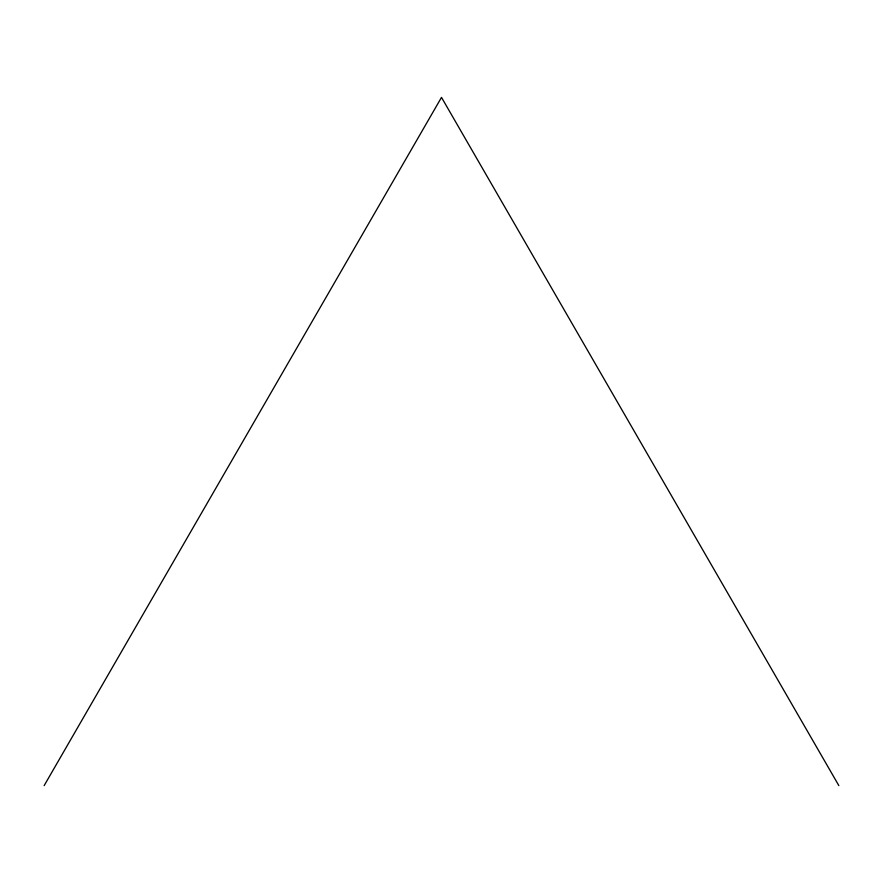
<?xml version="1.0" encoding="UTF-8"?>
<svg xmlns="http://www.w3.org/2000/svg" width="883" height="883" viewBox="0 0 883 883"><rect width="100%" height="100%" fill="white"/><g stroke="black" fill="none" stroke-linecap="round" stroke-linejoin="round"><path stroke-width="1.32" d="M44.15 785.616L441.5 97.384L838.85 785.616"/></g></svg>
